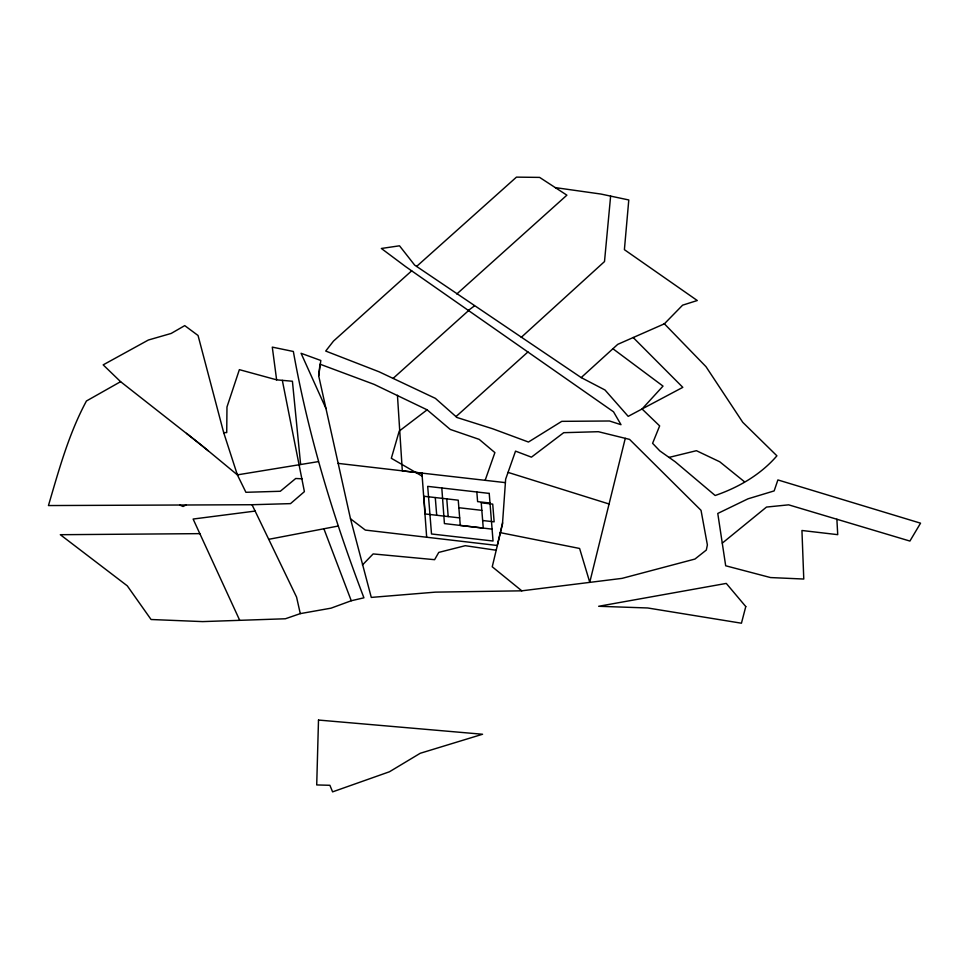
<?xml version="1.0" encoding="UTF-8"?>
<svg xmlns="http://www.w3.org/2000/svg" width="969" height="969" viewBox="0 0 969 969"><rect width="100%" height="100%" fill="white"/><g stroke="black" fill="none" stroke-linecap="round" stroke-linejoin="round"><path stroke-width="1.45" d="M610.627 196.101L604.499 261.569L521.225 337.357M521.807 590.824L492.24 566.78L502.463 524.132L505.648 479.171L515.532 451.13L531.436 457.162L563.704 432.683L598.382 431.702L629.571 439.393L701.035 510.348L707.382 544.941L706.316 550.053L694.943 559.052L622.037 578.372L521.807 590.824L435.444 592.132L371.284 597.413L350.499 518.79L318.692 375.851L320.812 360.48L301.08 353.285L325.972 408.543M318.692 375.851L319.976 364.174L374.107 384.366L427.099 409.814L450.258 429.437L479.195 439.369L494.893 452.608L485.142 480.333M502.596 522.8L497.267 545.474L365.325 530.079L350.499 518.79M625.271 438.327L589.758 582.272L579.607 548.466L500.295 532.647M362.418 565.012L373.138 553.929L434.609 559.682L438.763 552.403L465.265 545.692L496.14 550.235M411.692 270.823L333.493 341.088L325.717 351.057L379.145 371.817L435.396 398.368L457.005 417.506L492.773 428.807L528.444 442.034L561.766 421.345L609.489 420.994L620.996 424.688L613.534 411.813L405.636 266.62L381.362 248.476L399.507 245.799L414.659 265.106L581.182 377.583L617.75 344.346L664.383 323.816L682.6 305.174L697.268 300.523L624.399 249.675L628.784 199.965L600.962 194.054L555.298 187.611M456.799 293.995L566.889 195.169L539.624 177.4L516.453 177.133L416.597 266.439M393.087 378.407L468.693 310.48M455.987 416.609L527.972 351.929M722.317 543.112L766.503 507.066L788.645 504.837L909.903 541.065L920.55 523.175L777.889 479.934L774.158 490.908L747.983 498.829L717.775 513.449L725.684 565.775L770.525 577.56L803.773 579.038L801.944 530.491L837.725 534.658L836.877 519.239M427.111 409.826L399.228 431.084L391.331 458.289L422.205 476.191L421.975 473.114L338.157 463.388M468.475 310.322L474.398 305.95M581.182 377.583L604.995 389.998L628.191 416.355L642.059 408.979L659.647 425.912L652.597 443.317L659.841 450.912L675.211 461.765L715.158 495.498C738.475 487.492 760.726 474.64 776.908 455.818L742.751 422.302L705.989 366.67L664.177 323.598M301.989 478.807L295.727 478.492L280.295 491.271L245.92 492.3L237.369 474.871L201.915 445.558L120.592 381.677L86.435 400.996C68.714 433.918 58.927 469.929 48.45 505.552L251.892 504.728L290.518 503.626L304.399 491.646L282.33 380.357M185.987 504.994L183.056 506.496L179.665 505.019M300.632 464.514L292.42 381.253L276.625 379.836L272.289 347.12L293.353 351.481C308.396 435.796 333.409 517.894 363.92 597.812L351.262 600.744L331.023 608.169L300.281 613.619L285.383 618.767L202.582 621.601L151.067 619.506L127.278 585.833L60.32 534.706L199.844 533.64M669.046 457.404L696.42 450.694L719.737 461.777L744.507 481.787M268.728 539.321L338.108 526.058M318.426 461.607L237.369 474.871L223.682 432.598L198.051 335.492L184.74 325.62L171.162 333.445L148.366 340.022L103.174 364.865L120.592 381.677M300.281 613.619L296.575 597.11L255.126 511.075L193.122 519.045L239.718 620.33M223.682 432.598L226.722 432.598L226.976 406.992L239.367 369.649L276.625 379.836M505.418 482.635L402.317 470.873L397.447 395.255M489.999 503.044L477.608 501.627L476.833 491.986M458.858 507.72L481.835 510.348M459.681 517.894L425.209 513.958L423.792 496.249L458.252 500.186L460.275 525.428L483.252 528.057L481.23 502.814L492.724 504.122L494.142 521.831L482.647 520.51M492.095 529.135L444.42 523.575L441.803 487.976M508.035 472.387L609.065 504.001M612.856 348.695L663.014 386.11L642.059 408.979L682.806 387.346L633.132 337.466M237.09 473.998L238.047 474.762M186.557 433.349L208.274 450.815M252.001 504.716L255.126 511.075M323.888 528.771L351.262 600.744M446.77 498.878L448.187 516.574M435.287 497.557L436.704 515.266M421.951 473.09L426.675 537.238M318.498 720.052L316.718 784.938L329.884 785.29L332.597 791.867L389.441 771.772L420.243 753.276L482.574 734.248L318.498 720.052M745.779 606.57L741.442 623.212L647.692 607.975L598.66 606.279L726.278 583.411L745.779 606.57M489.224 493.403L427.692 486.365L431.508 533.98L493.039 541.017L489.224 493.403"/></g></svg>
